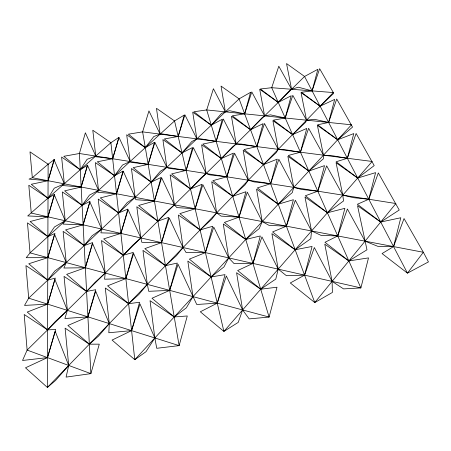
<?xml version="1.0" encoding="UTF-8"?>
<svg xmlns="http://www.w3.org/2000/svg" width="451" height="451" viewBox="0 0 451 451"><rect width="100%" height="100%" fill="white"/><g stroke="black" fill="none" stroke-linecap="round" stroke-linejoin="round"><path stroke-width="0.68" d="M48.127 164.198L47.378 387.448L55.569 380.458L68.71 365.451L65.096 328.153L89.337 344.175L99.282 344.164L90.871 373.642L66.094 377.109L68.71 365.451L55.225 331.344L47.479 357.604L25.493 367.807L47.378 387.448L333.328 92.556L319.641 68.693L312.103 90.882L301.369 92.297L320.109 106.188L334.687 99.417L328.621 122.452L317.622 124.792L337.681 139.776L353.776 133.575L347.355 158.267L336.13 161.779L357.705 178.044L375.598 172.637L368.794 199.246L357.384 204.264L380.717 222.033L400.804 217.748L393.565 246.596L382.053 253.563L407.456 273.143L428.45 261.907L423.354 252.272L404.034 218.549L393.565 246.596L377.808 246.319L365.056 241.161L347.388 209.016L337.737 235.952L324.968 242.288L348.865 260.932L368.501 257.904L360.885 287.924L343.561 288.894L332.111 281.39L314.33 247.554L304.583 275.138L290.297 282.963L314.77 302.565L332.376 292.451L332.111 281.39L324.776 244.177L348.865 260.932L366.979 249.798L357.525 205.707L380.717 222.033L399.236 210.031L378.338 172.925L368.794 199.246L353.533 197.701L342.794 195.136L326.654 165.844L317.797 191.185L305.361 195.762L327.409 212.765L344.874 208.345L337.737 235.952L321.089 235.388L311.54 230.957L295.32 200.25L286.391 226.165L272.607 231.944L295.151 249.741L312.081 246.46L304.583 275.138L286.391 275.691L278.222 269.146L261.946 236.899L252.949 263.407L237.666 270.538L260.723 289.204L277.01 287.219L269.112 317.059L249.2 318.896L242.627 309.95L226.329 276.012L217.269 303.14L200.317 311.793L223.899 331.412L238.246 322.38L242.627 309.95L236.578 272.697L260.723 289.204L275.775 279.101L278.222 269.146L271.902 233.652L295.151 249.741L310.784 238.731L311.54 230.957L304.994 197.064L327.409 212.765L343.527 200.977L342.794 195.136L336.063 162.721L357.705 178.044L374.212 165.596L356.127 133.479L347.355 158.267L332.601 155.792L323.468 155.183L308.619 128.304L300.445 152.218L288.364 155.437L308.834 171.047L324.511 165.635L317.797 191.185L301.815 189.493L293.764 187.385L278.859 159.299L270.623 183.726L257.346 187.92L278.233 204.213L293.415 199.697L286.391 226.165L269.044 225.359L262.234 221.559L247.3 192.171L239.007 217.134L224.401 222.422L245.727 239.447L260.323 235.958L252.949 263.407L234.097 263.615L228.702 257.899L213.763 227.095L205.425 252.611L189.352 259.128L211.13 276.948L225.021 274.631L217.269 303.14L196.743 304.498L178.06 264.275L169.689 290.371L151.987 298.263L174.227 316.946L187.283 315.971L179.126 345.624L156.734 348.296L154.84 337.962L150.036 300.682L174.227 316.946L186.331 307.841L192.983 296.623L187.83 261.09L211.13 276.948L223.989 266.896L228.702 257.899L223.268 223.967L245.727 239.447L259.224 228.578L262.234 221.559L256.546 189.099L278.233 204.213L292.265 192.645L293.764 187.385L287.868 156.288L308.834 171.047L323.311 158.887L323.468 155.183L317.397 125.35L337.681 139.776L352.535 127.103L336.728 99.034L328.621 122.452L314.375 119.295L306.533 120.186L305.699 122.215L292.586 134.573L272.9 120.642L278.25 149.354L276.198 152.675L263.502 164.559L243.179 150.318L248.338 180.203L244.932 184.949L232.727 196.298L211.728 181.73L216.66 212.872L221.125 216.125L239.007 217.134L245.919 191.714L232.727 196.298L212.889 180.659L226.859 176.809L234.543 153.227L248.338 180.203L254.071 181.911L270.623 183.726L277.235 159.152L263.502 164.559L244.042 149.546L256.833 146.598L264.472 123.495L278.25 149.354L285.1 149.693L300.445 152.218L306.776 128.439L292.586 134.573L273.492 120.141L285.207 117.999L292.795 95.358L306.533 120.186L301.026 92.556L320.109 106.188L333.577 93.436L333.328 92.556L271.711 87.703L260.362 88.994L278.261 102.4L291.194 95.764L285.207 117.999L270.465 114.847L264.59 115.879L262.132 117.672L250.559 129.719L231.442 116.257L236.155 143.931L232.474 146.908L221.351 158.526L201.625 144.771L206.135 173.534L201.101 177.829L190.497 188.958L170.14 174.892L174.413 204.816L176.848 207.595L195.142 208.768L202.865 184.69L216.66 212.872L211.739 219.225L200.109 229.942L178.376 215.031L183.05 247.531L186.077 252.521L205.425 252.611L212.663 226.284L200.109 229.942L179.881 213.627L195.142 208.768L201.941 184.318L190.497 188.958L171.617 173.917L186.139 170.371L193.327 147.578L206.135 173.534L209.856 174.892L226.859 176.809L233.364 153.143L221.351 158.526L202.803 144.072L216.176 141.355L223.335 119.013L236.155 143.931L241.014 144.027L256.833 146.598L263.068 123.67L250.559 129.719L232.344 115.806L244.662 113.838L251.788 91.931L264.59 115.879L259.703 89.219L278.261 102.4L290.218 89.991L291.577 89.27L298.353 87.218L312.103 90.882L317.865 69.302L304.56 76.467L27.122 350.077L22.55 360.473L47.479 357.604L55.693 329.422L47.569 329.912L24.191 314.494L27.122 350.077L90.871 373.642L79.404 153.498L85.374 132.791L95.77 156.085L94.885 156.638L112.665 158.752L119.002 137.397L130.57 162.304L148.165 164.367L154.907 142.319L166.825 167.315L168.798 168.375L186.139 170.371L192.543 147.545L182.046 152.906L162.89 139.596L166.825 167.315L160.393 171.211L151.198 182.119L131.444 168.527L135.142 197.335L135.83 199.692L154.422 201.011L161.633 177.75L174.413 204.816L167.868 210.583L157.861 221.142L136.822 206.761L140.83 237.942L141.823 242.3L161.537 242.644L169.283 218.047L183.05 247.531L176.426 255.678L165.466 265.667L142.961 250.401L147.33 284.367L148.717 291.318L169.689 290.371L177.288 263.068L165.466 265.667L144.844 248.619L161.537 242.644L168.646 217.354L157.861 221.142L138.632 205.476L154.422 201.011L161.103 177.452L151.198 182.119L133.192 167.642L148.165 164.367L154.462 142.324L145.312 147.646L126.692 134.764L130.125 161.514L122.486 165.049L114.537 175.743L95.353 162.597L98.538 190.356L97.709 192.346L116.521 193.783L123.27 171.295L135.142 197.335L127.21 202.578L118.636 212.968L98.239 199.077L101.661 229.046L100.911 232.851L120.885 233.409L128.107 209.67L140.83 237.942L132.6 245.344L123.286 255.238L101.52 240.53L105.218 273.064L104.576 279.203L125.857 278.605L133.62 253.473L147.33 284.367L138.795 294.537L128.62 303.67L105.275 288.031L109.294 323.592L108.815 332.753L131.585 330.628L139.979 303.935L154.84 337.962L145.994 351.707L134.787 359.701L112.068 340.071L131.585 330.628L139.573 302.277L128.62 303.67L107.58 285.827L125.857 278.605L133.304 252.413L123.286 255.238L103.702 238.9L120.885 233.409L127.859 209.078L118.636 212.968L100.314 197.91L116.521 193.783L123.084 171.064L114.537 175.743L97.326 161.785L112.665 158.752L118.855 137.448L110.901 142.719L27.708 215.944L47.953 216.846L54.667 194.229L48.015 198.254L28.808 185.26L31.26 213.052L360.885 287.924L271.711 87.703L278.797 66.218L291.577 89.27L286.537 63.552L304.56 76.467L407.456 273.143L423.354 252.272L32.325 177.733L29.027 179.109L48.077 180.738L54.402 159.519L48.127 164.198L32.325 177.733L29.997 151.852L48.127 164.198M250.57 92.348L244.662 113.838L229.525 110.698L225.376 111.859L221.509 113.438L211.305 125.186L192.718 112.158L196.867 138.863L191.776 141.541L182.046 152.906L164.339 138.964L178.19 136.456L184.916 114.83L196.867 138.863L199.985 138.756L216.176 141.355L222.32 119.216L211.305 125.186L193.896 111.752L206.71 109.943L351.498 124.797L134.787 359.701L110.901 142.719L92.793 130.238L95.77 156.085L87.099 159.299L80.255 169.785L61.612 157.049L64.341 183.839L62.193 185.502L81.152 187.041L87.595 165.1L80.255 169.785L63.783 156.305L79.404 153.498L395.877 203.525L314.77 302.565L239.098 98.859L221.046 86.096L225.376 111.859L213.413 88.717L206.71 109.943L269.112 317.059L30.054 252.887L26.22 257.696L47.817 257.656L54.966 233.443L47.885 236.606L27.466 222.89L30.054 252.887L174.554 120.947L184.239 115.061L178.19 136.456L161.712 133.84L160.116 134.127L153.808 136.535L145.312 147.646L128.377 134.189L142.617 131.872L372.165 161.464L223.899 331.412L174.554 120.947L156.469 108.319L160.116 134.127L148.943 110.912L142.617 131.872L179.126 345.624L28.689 298.162L25.938 265.6L47.738 280.122L55.304 278.098L47.659 304.149L27.257 312.058L47.569 329.912L55.157 321.67L67.385 310.373L64.042 276.373L86.592 291.431L95.73 289.7L87.911 316.85L67.881 325.475L89.337 344.175L98.594 336.034L109.294 323.592L95.68 291.166L87.911 316.85L64.905 318.507L67.385 310.373L54.864 279.394L47.659 304.149L24.517 305.412L28.689 298.162L239.098 98.859L250.57 92.348M54.03 159.643L48.077 180.738L31.294 184.273L48.015 198.254L54.233 188.202L64.341 183.839L54.03 159.643M54.272 194.652L47.953 216.846L30.116 221.526L47.885 236.606L54.498 226.932L65.232 220.77L62.323 191.929L82.11 205.357L89.963 201.388L83.119 224.835L65.564 229.897L84.202 245.581L92.652 242.57L85.357 267.731L66.647 274.366L86.592 291.431L95.099 282.303L105.218 273.064L92.579 243.495L85.357 267.731L63.873 268.029L66.235 262.6L63.129 231.386L84.202 245.581L92.077 235.794L101.661 229.046L89.867 201.896L83.119 224.835L62.977 224.091L65.232 220.77L54.272 194.652M54.548 234.249L47.817 257.656L28.779 263.762L47.738 280.122L54.808 271.023L66.235 262.6L54.548 234.249M87.488 165.275L81.152 187.041L64.623 190.858L82.11 205.357L89.428 195.136L98.538 190.356L87.488 165.275"/></g></svg>
